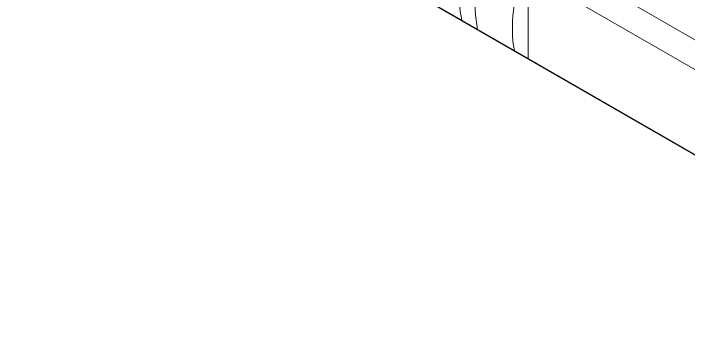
# Model space of a CAD drawing. Header units: millimetres. Extents: x -5 to 1510635, y -6 to 71285.
# Drawn here: x 1274193.2 to 1274584.7, y 13359.2 to 13547.8 of the extents above; entities that cross this region are included whole.
import ezdxf

# ---------------------------------------------------------------- set-up
doc = ezdxf.new("R2010")
doc.units = ezdxf.units.MM
doc.header["$LTSCALE"] = 1000
doc.linetypes.add('HIDDEN', pattern=[0.375, 0.25, -0.125])
doc.linetypes.add('PHANTOM', pattern=[2.5, 1.25, -0.25, 0.25, -0.25, 0.25, -0.25])
doc.layers.add('2', color=42, linetype='Continuous')
doc.layers.add('MP-4', color=4, linetype='HIDDEN')

msp = doc.modelspace()

# ---------------------------------------------------------------- linework, layer by layer
at = {"layer": '2', "color": 6, "linetype": 'PHANTOM'}
msp.add_arc((1275218.259, 12212.212), 3135.026, 146.209252, 107.895356, dxfattribs=at)
at = {"layer": 'MP-4', "color": 1, "linetype": 'Continuous', "lineweight": 15}
for p, q in [((1273980.115, 13817.2), (1275889.304, 12714.929)), ((1275349.394, 13026.203), (1273982.822, 13815.193)), ((1274495.88, 13585.96), (1274607.249, 13521.661)), ((1274491.879, 13570.999), (1274602.142, 13507.339))]:
    msp.add_line(p, q, dxfattribs=at)
for centre, major_axis, start_param, end_param in [((1274508.324, 13590.454), (-40, -69.282), 3.1415927, 5.722155), ((1274517.516, 13585.146), (-40, -69.282), 2.8828811, 5.722155), ((1274539.79, 13572.287), (-40.5, -70.148), 4.9903124, 5.702805), ((1276993.663, 14975.15), (-1769.2, -3064.344), -0.7993319, -0.7823713)]:
    msp.add_ellipse(centre, major_axis=major_axis, ratio=0.5773502, start_param=start_param, end_param=end_param, dxfattribs=at)

doc.saveas('drawing.dxf')
